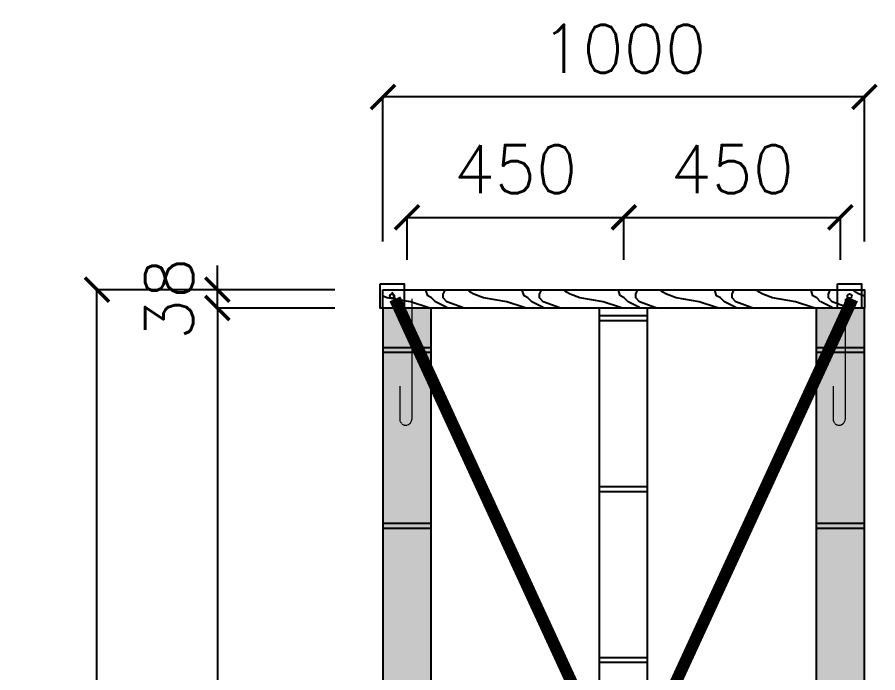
# Model space of a CAD drawing. Header units: inches. Extents: x 30 to 4248, y 12 to 9278.
# Drawn here: x 1153 to 2940, y 5564 to 6926 of the extents above; entities that cross this region are included whole.
import ezdxf

# ---------------------------------------------------------------- set-up
doc = ezdxf.new("R2010")
doc.units = ezdxf.units.IN
doc.header["$MEASUREMENT"] = 0
doc.set_wipeout_variables(frame=1)
doc.linetypes.add('HIDDEN2', pattern=[4.7625, 3.175, -1.5875])
doc.layers.get('Defpoints').update_dxf_attribs({"color": 36, "true_color": 0x703800})
doc.layers.add('.', color=5, linetype='Continuous', lineweight=70)
for name, color, linetype in [('0-S1', 1, 'Continuous'), ('0-S2', 2, 'Continuous'), ('0-S8', 8, 'Continuous'), ('1CO', 1, 'Continuous'), ('A-DIMENSIONS', 30, 'Continuous'), ('A-Hatch', 8, 'Continuous'), ('A-WALL', 4, 'Continuous'), ('AR-Bamboo Stud', 2, 'Continuous'), ('AR-Flatbar', 143, 'Continuous'), ('AR-Panels', 4, 'Continuous'), ('AR-Timber Plate', 3, 'Continuous'), ('Bolts', 4, 'HIDDEN2')]:
    doc.layers.add(name, color=color, linetype=linetype)
doc.layers.add('VP', color=7, linetype='Continuous', plot=False)
doc.styles.add('LEROY', font='simplex.shx')
doc.dimstyles.new('DIM100', dxfattribs={"dimscale": 0, "dimtxt": 220, "dimasz": 180, "dimexe": 220, "dimexo": 250, "dimgap": 1, "dimtad": 1, "dimtoh": 1, "dimlfac": 0.001, "dimzin": 1, "dimdsep": 46, "dimtxsty": 'LEROY', "dimblk1": 'ORIGIN', "dimblk2": 'ORIGIN', "dimsah": 1, "dimcen": 0.18, "dimclrd": 30, "dimclre": 30, "dimclrt": 7, "dimazin": 0, "dimtfac": 1, "dimtix": 1, "dimtmove": 1, "dimatfit": 3, "dimfxl": 1, "dimtvp": 1, "dimtolj": 2, "dimtzin": 0, "dimarcsym": 0})

# ---------------------------------------------------------------- blocks, each defined once
blk = doc.blocks.new('_ArchTick')
at = {"color": 0, "linetype": 'ByBlock', "const_width": 0.15}
blk.add_lwpolyline([(-0.5, -0.5), (0.5, 0.5)], dxfattribs=at)
blk = doc.blocks.new('*D35')
at = {"layer": 'A-DIMENSIONS', "color": 30, "transparency": 16777216}
for p, q in [((1812.6, 6321.9), (1568.8, 6321.9)), ((1568.8, 6321.9), (1568.8, 4297.9)), ((1812.6, 4297.9), (1568.8, 4297.9))]:
    blk.add_line(p, q, dxfattribs=at)
at = {"layer": 'Defpoints', "color": 0, "transparency": 16777216}
for p in [(1912.6, 6321.9), (1568.8, 4297.9), (1912.6, 4297.9)]:
    blk.add_point(p, dxfattribs=at)
at = {"layer": 'A-DIMENSIONS', "color": 30, "transparency": 16777216, "xscale": 50, "yscale": 50, "zscale": 50}
for p, rotation in [((1568.8, 6321.9), 90), ((1568.8, 4297.9), 270)]:
    blk.add_blockref('_ArchTick', p, dxfattribs=dict(at, rotation=rotation))
at = {"layer": 'A-DIMENSIONS', "color": 3, "transparency": 16777216, "insert": (1468.8, 5309.9), "char_height": 100, "attachment_point": 5, "rotation": 90, "style": 'LEROY'}
blk.add_mtext('\\A2;2024', dxfattribs=at)
blk = doc.blocks.new('*D37')
at = {"layer": 'A-DIMENSIONS', "color": 30, "transparency": 16777216}
for p, q in [((1568.8, 6359.9), (1568.8, 6409.9)), ((1812.7, 6359.9), (1568.8, 6359.9)), ((1568.8, 6321.9), (1568.8, 6359.9)), ((1812.6, 6321.9), (1568.8, 6321.9)), ((1568.8, 6321.9), (1568.8, 6271.9))]:
    blk.add_line(p, q, dxfattribs=at)
at = {"layer": 'Defpoints', "color": 0, "transparency": 16777216}
for p in [(1568.8, 6359.9), (1912.7, 6359.9), (1912.6, 6321.9)]:
    blk.add_point(p, dxfattribs=at)
at = {"layer": 'A-DIMENSIONS', "color": 30, "transparency": 16777216, "xscale": 50, "yscale": 50, "zscale": 50}
for p, rotation in [((1568.8, 6359.9), 270), ((1568.8, 6321.9), 90)]:
    blk.add_blockref('_ArchTick', p, dxfattribs=dict(at, rotation=rotation))
at = {"layer": 'A-DIMENSIONS', "color": 3, "transparency": 16777216, "insert": (1468.8, 6340.9), "char_height": 100, "attachment_point": 5, "rotation": 90, "style": 'LEROY'}
blk.add_mtext('\\A2;38', dxfattribs=at)
blk = doc.blocks.new('*D26')
at = {"layer": 'A-DIMENSIONS', "color": 30, "transparency": 16777216}
for p, q in [((1962.7, 6421.9), (1962.7, 6510.1)), ((1962.7, 6510.1), (2412.9, 6510.1)), ((2412.9, 6421.9), (2412.9, 6510.1))]:
    blk.add_line(p, q, dxfattribs=at)
at = {"layer": 'Defpoints', "color": 0, "transparency": 16777216}
for p in [(2412.9, 6510.1), (1962.7, 6321.9), (2412.9, 6321.9)]:
    blk.add_point(p, dxfattribs=at)
at = {"layer": 'A-DIMENSIONS', "color": 30, "transparency": 16777216, "xscale": 50, "yscale": 50, "zscale": 50, "rotation": 180}
blk.add_blockref('_ArchTick', (1962.7, 6510.1), dxfattribs=at)
at = {"layer": 'A-DIMENSIONS', "color": 30, "transparency": 16777216, "xscale": 50, "yscale": 50, "zscale": 50}
blk.add_blockref('_ArchTick', (2412.9, 6510.1), dxfattribs=at)
at = {"layer": 'A-DIMENSIONS', "color": 3, "transparency": 16777216, "insert": (2187.8, 6610.1), "char_height": 100, "attachment_point": 5, "style": 'LEROY'}
blk.add_mtext('\\A2;450', dxfattribs=at)
blk = doc.blocks.new('*D27')
at = {"layer": 'A-DIMENSIONS', "color": 30, "transparency": 16777216}
for p, q in [((2412.9, 6421.9), (2412.9, 6510.1)), ((2412.9, 6510.1), (2862.6, 6510.1)), ((2862.6, 6421.9), (2862.6, 6510.1))]:
    blk.add_line(p, q, dxfattribs=at)
at = {"layer": 'Defpoints', "color": 0, "transparency": 16777216}
for p in [(2862.6, 6510.1), (2412.9, 6321.9), (2862.6, 6321.9)]:
    blk.add_point(p, dxfattribs=at)
at = {"layer": 'A-DIMENSIONS', "color": 30, "transparency": 16777216, "xscale": 50, "yscale": 50, "zscale": 50, "rotation": 180}
blk.add_blockref('_ArchTick', (2412.9, 6510.1), dxfattribs=at)
at = {"layer": 'A-DIMENSIONS', "color": 30, "transparency": 16777216, "xscale": 50, "yscale": 50, "zscale": 50}
blk.add_blockref('_ArchTick', (2862.6, 6510.1), dxfattribs=at)
at = {"layer": 'A-DIMENSIONS', "color": 3, "transparency": 16777216, "insert": (2637.8, 6610.1), "char_height": 100, "attachment_point": 5, "style": 'LEROY'}
blk.add_mtext('\\A2;450', dxfattribs=at)
blk = doc.blocks.new('*D28')
at = {"layer": 'A-DIMENSIONS', "color": 30, "transparency": 16777216}
for p, q in [((1912.7, 6459.9), (1912.7, 6760.1)), ((2912.6, 6760.1), (1912.7, 6760.1)), ((2912.6, 6459.9), (2912.6, 6760.1))]:
    blk.add_line(p, q, dxfattribs=at)
at = {"layer": 'Defpoints', "color": 0, "transparency": 16777216}
for p in [(1912.7, 6760.1), (1912.7, 6359.9), (2912.6, 6359.9)]:
    blk.add_point(p, dxfattribs=at)
at = {"layer": 'A-DIMENSIONS', "color": 30, "transparency": 16777216, "xscale": 50, "yscale": 50, "zscale": 50, "rotation": 180}
blk.add_blockref('_ArchTick', (1912.7, 6760.1), dxfattribs=at)
at = {"layer": 'A-DIMENSIONS', "color": 30, "transparency": 16777216, "xscale": 50, "yscale": 50, "zscale": 50}
blk.add_blockref('_ArchTick', (2912.6, 6760.1), dxfattribs=at)
at = {"layer": 'A-DIMENSIONS', "color": 3, "transparency": 16777216, "insert": (2412.6, 6860.1), "char_height": 100, "attachment_point": 5, "style": 'LEROY'}
blk.add_mtext('\\A2;1000', dxfattribs=at)
blk = doc.blocks.new('*D29')
at = {"layer": 'A-DIMENSIONS', "color": 30, "transparency": 16777216}
for p, q in [((1812.7, 6359.9), (1318.8, 6359.9)), ((1318.8, 4259.9), (1318.8, 6359.9)), ((1812.6, 4259.9), (1318.8, 4259.9))]:
    blk.add_line(p, q, dxfattribs=at)
at = {"layer": 'Defpoints', "color": 0, "transparency": 16777216}
for p in [(1318.8, 6359.9), (1912.7, 6359.9), (1912.6, 4259.9)]:
    blk.add_point(p, dxfattribs=at)
at = {"layer": 'A-DIMENSIONS', "color": 30, "transparency": 16777216, "xscale": 50, "yscale": 50, "zscale": 50}
for p, rotation in [((1318.8, 6359.9), 90), ((1318.8, 4259.9), 270)]:
    blk.add_blockref('_ArchTick', p, dxfattribs=dict(at, rotation=rotation))
at = {"layer": 'A-DIMENSIONS', "color": 3, "transparency": 16777216, "insert": (1218.8, 5309.9), "char_height": 100, "attachment_point": 5, "rotation": 90, "style": 'LEROY'}
blk.add_mtext('\\A2;2100', dxfattribs=at)
blk = doc.blocks.new('A$C62F95397')
at = {"layer": 'Bolts', "lineweight": 0, "ltscale": 0.25}
for p, q in [((25, 262.5), (25, 12.5)), ((0, 80.8), (0, 12.5))]:
    blk.add_line(p, q, dxfattribs=at)
blk.add_arc((12.5, 12.5), 12.5, 180, 0, dxfattribs=at)
blk = doc.blocks.new('N2N')
blk.add_wipeout([(98002.7, -26144.8), (97902.7, -26144.8), (97902.7, -28168.8), (98002.7, -28168.8)]).dxf.layer = '0-S8'
at = {"layer": '.', "linetype": 'Continuous'}
h = blk.add_hatch(dxfattribs=at)
h.set_pattern_fill('DOTS', color=8, scale=10)
h.set_pattern_definition([(0, (7e-06, 48.67), (7.9375, 15.875), [0, -15.875])])
h.paths.add_polyline_path([(98002.7, -26144.8), (97902.7, -26144.8), (97902.7, -28168.8), (98002.7, -28168.8)])
at = {"layer": '0-S1'}
h = blk.add_hatch(dxfattribs=at)
h.set_pattern_fill('_USER', color=256, scale=365, pattern_type=0)
h.set_pattern_definition([(0, (97902.7, -25880.27), (0, 365), [])])
edge = h.paths.add_edge_path()
edge.add_line((97902.7, -26144.8), (98002.7, -26144.8))
edge.add_line((98002.7, -26117.1), (98002.7, -28118.8))
edge.add_line((98002.7, -28118.8), (97902.7, -28118.8))
edge.add_line((97902.7, -28118.8), (97902.7, -26121.8))
h = blk.add_hatch(dxfattribs=at)
h.set_pattern_fill('_USER', color=256, scale=365, pattern_type=0)
h.set_pattern_definition([(0, (97902.7, -25890.27), (0, 365), [])])
edge = h.paths.add_edge_path()
edge.add_line((97902.7, -26144.8), (98002.7, -26144.8))
edge.add_line((98002.7, -26124.9), (98002.7, -28138.8))
edge.add_line((98002.7, -28138.8), (97902.7, -28138.8))
edge.add_line((97902.7, -28138.8), (97902.7, -26135.8))
at = {"layer": '0-S2'}
blk.add_lwpolyline([(98002.7, -26144.8), (97902.7, -26144.8), (97902.7, -28168.8), (98002.7, -28168.8)], close=True, dxfattribs=at)
at = {"layer": 'Bolts', "ltscale": 0.5}
blk.add_line((97952.6, -28168.8), (97952.6, -27568.8), dxfattribs=at)
at = {"layer": 'Bolts'}
blk.add_blockref('A$C62F95397', (97937.6, -26388.2), dxfattribs=at)
blk = doc.blocks.new('BFGGBN')
at = {"layer": '1CO'}
blk.add_circle((6736.6, -34195.3), 4.5, dxfattribs=at)
at = {"layer": 'Defpoints'}
blk.add_lwpolyline([(6711.6, -34170.3), (6761.6, -34170.3), (6761.6, -34220.3), (6711.6, -34220.3)], close=True, dxfattribs=at)
blk = doc.blocks.new('Type B')
at = {"layer": '0-S1'}
h = blk.add_hatch(dxfattribs=at)
h.set_pattern_fill('_USER', color=256, scale=355, pattern_type=0)
h.set_pattern_definition([(0, (10628.1, 16236), (0, 355), [])])
edge = h.paths.add_edge_path()
edge.add_line((9748.3, 18210), (9848.3, 18210))
edge.add_line((9848.3, 18190.6), (9848.3, 16216))
edge.add_line((9848.3, 16216), (9748.3, 16216))
edge.add_line((9748.3, 16216), (9748.3, 18189.5))
h = blk.add_hatch(dxfattribs=at)
h.set_pattern_fill('_USER', color=256, scale=355, pattern_type=0)
h.set_pattern_definition([(0, (10628.1, 16246), (0, 355), [])])
edge = h.paths.add_edge_path()
edge.add_line((9748.3, 18210), (9848.3, 18210))
edge.add_line((9848.3, 18210), (9848.3, 16236))
edge.add_line((9848.3, 16236), (9748.3, 16236))
edge.add_line((9748.3, 16236), (9748.3, 18210))
at = {"layer": 'AR-Bamboo Stud'}
blk.add_lwpolyline([(9848.3, 18210), (9748.3, 18210), (9748.3, 16186), (9848.3, 16186)], close=True, dxfattribs=at)
blk = doc.blocks.new('1000 PANEL')
at = {"layer": 'AR-Bamboo Stud'}
for name, p in [('N2N', (71930.4, -219865)), ('N2N', (72830.4, -219865)), ('Type B', (160534.1, -264219.9))]:
    blk.add_blockref(name, p, dxfattribs=at)
at = {"layer": 'A-Hatch'}
h = blk.add_hatch(dxfattribs=at)
h.set_pattern_fill('HWOD20E1', color=8, scale=4, pattern_type=2)
h.set_pattern_definition([(14.03624, (9921.5, -276977.28), (2e-07, 200), [32.9848, -791.6363]), (14.03624, (10121.5, -276977.28), (2e-07, 200), [32.9848, -791.6363]), (14.03624, (10321.5, -276977.28), (2e-07, 200), [32.9848, -791.6363]), (14.03624, (10521.5, -276977.28), (2e-07, 200), [32.9848, -791.6363]), (18.43495, (9953.5, -276969.28), (3e-07, 200), [37.9473, -594.5082]), (18.43495, (10153.5, -276969.28), (3e-07, 200), [37.9473, -594.5082]), (18.43495, (10353.5, -276969.28), (3e-07, 200), [37.9473, -594.5082]), (21.80141, (9989.5, -276957.28), (-5e-06, 200), [21.5407, -1055.4923]), (21.80141, (10189.5, -276957.28), (-5e-06, 200), [21.5407, -1055.4923]), (21.80141, (10389.5, -276957.28), (-5e-06, 200), [21.5407, -1055.4923]), (21.80141, (10589.5, -276957.28), (-5e-06, 200), [21.5407, -1055.4923]), (21.80141, (10789.5, -276957.28), (-5e-06, 200), [21.5407, -1055.4923]), (63.43495, (10009.49, -276949.28), (-3e-06, 199.999995), [8.94427, -438.26932]), (90, (10013.5, -276941.28), (-200, 1e-14), [8, -192]), (153.43495, (10013.5, -276933.28), (1e-05, 200), [8.94427, -438.2693]), (153.43495, (10213.5, -276933.28), (1e-05, 200), [8.94427, -438.2693]), (90, (10005.5, -276929.28), (-200, 1e-14), [8, -192]), (45, (10005.49, -276921.28), (1e-14, 200), [5.65685, -277.18585]), (45, (10009.49, -276917.28), (1e-14, 200), [5.65685, -277.18585]), (90, (10013.5, -276913.28), (-200, 1e-14), [4, -196]), (146.30994, (10013.49, -276909.28), (-1e-05, 200), [14.4222, -706.68805]), (146.30994, (10213.49, -276909.28), (-1e-05, 200), [14.4222, -706.68805]), (146.30994, (10413.49, -276909.28), (-1e-05, 200), [14.4222, -706.68805]), (168.69008, (10001.5, -276901.28), (-2e-05, 200), [20.3961, -999.4078]), (168.69008, (10201.5, -276901.28), (-2e-05, 200), [20.3961, -999.4078]), (168.69008, (10401.5, -276901.28), (-2e-05, 200), [20.3961, -999.4078]), (168.69008, (10601.5, -276901.28), (-2e-05, 200), [20.3961, -999.4078]), (168.69008, (10801.5, -276901.28), (-2e-05, 200), [20.3961, -999.4078]), (171.86989, (9981.5, -276897.28), (2e-05, 200), [28.2843, -1385.9293]), (171.86989, (10181.5, -276897.28), (2e-05, 200), [28.2843, -1385.9293]), (171.86989, (10381.5, -276897.28), (2e-05, 200), [28.2843, -1385.9293]), (171.86989, (10581.5, -276897.28), (2e-05, 200), [28.2843, -1385.9293]), (171.86989, (10781.5, -276897.28), (2e-05, 200), [28.2843, -1385.9293]), (171.86989, (10981.5, -276897.28), (2e-05, 200), [28.2843, -1385.9293]), (171.86989, (11181.5, -276897.28), (2e-05, 200), [28.2843, -1385.9293]), (172.87498, (9953.5, -276893.28), (-2e-06, 200), [32.249, -1580.2025]), (172.87498, (10153.5, -276893.28), (-2e-06, 200), [32.249, -1580.2025]), (172.87498, (10353.5, -276893.28), (-2e-06, 200), [32.249, -1580.2025]), (172.87498, (10553.5, -276893.28), (-2e-06, 200), [32.249, -1580.2025]), (172.87498, (10753.5, -276893.28), (-2e-06, 200), [32.249, -1580.2025]), (172.87498, (10953.5, -276893.28), (-2e-06, 200), [32.249, -1580.2025]), (172.87498, (11153.5, -276893.28), (-2e-06, 200), [32.249, -1580.2025]), (172.87498, (11353.5, -276893.28), (-2e-06, 200), [32.249, -1580.2025]), (20.85446, (9921.5, -277005.28), (-1e-06, 200), [89.889, -4404.552]), (20.85446, (10121.5, -277005.28), (-1e-06, 200), [89.889, -4404.552]), (20.85446, (10321.5, -277005.28), (-1e-06, 200), [89.889, -4404.552]), (20.85446, (10521.5, -277005.28), (-1e-06, 200), [89.889, -4404.552]), (20.85446, (10721.5, -277005.28), (-1e-06, 200), [89.889, -4404.552]), (20.85446, (10921.5, -277005.28), (-1e-06, 200), [89.889, -4404.552]), (20.85446, (11121.5, -277005.28), (-1e-06, 200), [89.889, -4404.552]), (20.85446, (11321.5, -277005.28), (-1e-06, 200), [89.889, -4404.552]), (20.85446, (11521.5, -277005.28), (-1e-06, 200), [89.889, -4404.552]), (20.85446, (11721.5, -277005.28), (-1e-06, 200), [89.889, -4404.552]), (20.85446, (11921.5, -277005.28), (-1e-06, 200), [89.889, -4404.552]), (20.85446, (12121.5, -277005.28), (-1e-06, 200), [89.889, -4404.552]), (20.85446, (12321.5, -277005.28), (-1e-06, 200), [89.889, -4404.552]), (20.85446, (12521.5, -277005.28), (-1e-06, 200), [89.889, -4404.552]), (20.85446, (12721.5, -277005.28), (-1e-06, 200), [89.889, -4404.552]), (20.85446, (12921.5, -277005.28), (-1e-06, 200), [89.889, -4404.552]), (20.85446, (13121.5, -277005.28), (-1e-06, 200), [89.889, -4404.552]), (20.85446, (13321.5, -277005.28), (-1e-06, 200), [89.889, -4404.552]), (20.85446, (13521.5, -277005.28), (-1e-06, 200), [89.889, -4404.552]), (20.85446, (13721.5, -277005.28), (-1e-06, 200), [89.889, -4404.552]), (20.85446, (13921.5, -277005.28), (-1e-06, 200), [89.889, -4404.552]), (23.96249, (10005.5, -276973.28), (-7e-06, 200), [39.3954, -1930.376]), (23.96249, (10205.5, -276973.28), (-7e-06, 200), [39.3954, -1930.376]), (23.96249, (10405.5, -276973.28), (-7e-06, 200), [39.3954, -1930.376]), (23.96249, (10605.5, -276973.28), (-7e-06, 200), [39.3954, -1930.376]), (23.96249, (10805.5, -276973.28), (-7e-06, 200), [39.3954, -1930.376]), (23.96249, (11005.5, -276973.28), (-7e-06, 200), [39.3954, -1930.376]), (23.96249, (11205.5, -276973.28), (-7e-06, 200), [39.3954, -1930.376]), (23.96249, (11405.5, -276973.28), (-7e-06, 200), [39.3954, -1930.376]), (23.96249, (11605.5, -276973.28), (-7e-06, 200), [39.3954, -1930.376]), (63.43495, (10041.49, -276957.28), (-3e-06, 199.999995), [8.94427, -438.26932]), (108.43495, (10045.49, -276949.28), (-9e-06, 200.000005), [12.6491, -619.8064]), (108.43495, (10041.49, -276937.28), (-9e-06, 200.000005), [12.6491, -619.8064]), (45, (10037.49, -276925.28), (1e-14, 200), [16.97056, -265.87216]), (71.56505, (10049.49, -276913.28), (6e-06, 200.000006), [12.6491, -619.8064]), (135, (10053.49, -276901.28), (1e-14, 200), [11.3137, -271.529]), (143.1301, (10045.49, -276893.28), (-5e-07, 200), [20, -980]), (143.1301, (10245.49, -276893.28), (-5e-07, 200), [20, -980]), (143.1301, (10445.49, -276893.28), (-5e-07, 200), [20, -980]), (143.1301, (10645.49, -276893.28), (-5e-07, 200), [20, -980]), (170.53767, (10029.5, -276881.28), (2e-05, 200), [24.331, -1192.2214]), (170.53767, (10229.5, -276881.28), (2e-05, 200), [24.331, -1192.2214]), (170.53767, (10429.5, -276881.28), (2e-05, 200), [24.331, -1192.2214]), (170.53767, (10629.5, -276881.28), (2e-05, 200), [24.331, -1192.2214]), (170.53767, (10829.5, -276881.28), (2e-05, 200), [24.331, -1192.2214]), (170.53767, (11029.5, -276881.28), (2e-05, 200), [24.331, -1192.2214]), (161.56505, (10005.5, -276877.28), (1e-05, 200), [37.9473, -594.5082]), (161.56505, (10205.5, -276877.28), (1e-05, 200), [37.9473, -594.5082]), (161.56505, (10405.5, -276877.28), (1e-05, 200), [37.9473, -594.5082]), (170.53767, (9969.5, -276865.28), (2e-05, 200), [48.6621, -1167.8904]), (170.53767, (10169.5, -276865.28), (2e-05, 200), [48.6621, -1167.8904]), (170.53767, (10369.5, -276865.28), (2e-05, 200), [48.6621, -1167.8904]), (170.53767, (10569.5, -276865.28), (2e-05, 200), [48.6621, -1167.8904]), (170.53767, (10769.5, -276865.28), (2e-05, 200), [48.6621, -1167.8904]), (170.53767, (10969.5, -276865.28), (2e-05, 200), [48.6621, -1167.8904]), (116.56505, (10001.49, -277025.28), (-1e-05, 200.000006), [8.94427, -438.26932]), (135, (9997.49, -277017.28), (1e-14, 200), [11.3137, -271.529]), (63.43495, (9989.49, -277009.28), (-3e-06, 199.999995), [8.94427, -438.26932]), (33.69007, (9993.49, -277001.28), (7e-06, 200), [28.8444, -692.2659]), (33.69007, (10193.49, -277001.28), (7e-06, 200), [28.8444, -692.2659]), (33.69007, (10393.49, -277001.28), (7e-06, 200), [28.8444, -692.2659]), (26.56505, (10017.5, -276985.28), (4e-06, 200), [35.7771, -411.4365]), (26.56505, (10217.5, -276985.28), (4e-06, 200), [35.7771, -411.4365]), (15.9454, (10049.5, -276969.28), (-3e-07, 200), [29.1204, -1426.9015]), (15.9454, (10249.5, -276969.28), (-3e-07, 200), [29.1204, -1426.9015]), (15.9454, (10449.5, -276969.28), (-3e-07, 200), [29.1204, -1426.9015]), (15.9454, (10649.5, -276969.28), (-3e-07, 200), [29.1204, -1426.9015]), (15.9454, (10849.5, -276969.28), (-3e-07, 200), [29.1204, -1426.9015]), (15.9454, (11049.5, -276969.28), (-3e-07, 200), [29.1204, -1426.9015]), (15.9454, (11249.5, -276969.28), (-3e-07, 200), [29.1204, -1426.9015]), (8.1301, (10077.5, -276961.28), (5e-07, 200), [28.2843, -1385.9293]), (8.1301, (10277.5, -276961.28), (5e-07, 200), [28.2843, -1385.9293]), (8.1301, (10477.5, -276961.28), (5e-07, 200), [28.2843, -1385.9293]), (8.1301, (10677.5, -276961.28), (5e-07, 200), [28.2843, -1385.9293]), (8.1301, (10877.5, -276961.28), (5e-07, 200), [28.2843, -1385.9293]), (8.1301, (11077.5, -276961.28), (5e-07, 200), [28.2843, -1385.9293]), (8.1301, (11277.5, -276961.28), (5e-07, 200), [28.2843, -1385.9293]), (14.03624, (10105.5, -276957.28), (2e-07, 200), [16.4924, -808.1287]), (14.03624, (10305.5, -276957.28), (2e-07, 200), [16.4924, -808.1287]), (14.03624, (10505.5, -276957.28), (2e-07, 200), [16.4924, -808.1287]), (14.03624, (10705.5, -276957.28), (2e-07, 200), [16.4924, -808.1287]), (270, (10001.5, -277025.28), (200, 1e-14), [4, -196]), (164.74489, (10121.5, -276889.28), (-4e-06, 200), [45.607, -2234.744]), (164.74489, (10321.5, -276889.28), (-4e-06, 200), [45.607, -2234.744]), (164.74489, (10521.5, -276889.28), (-4e-06, 200), [45.607, -2234.744]), (164.74489, (10721.5, -276889.28), (-4e-06, 200), [45.607, -2234.744]), (164.74489, (10921.5, -276889.28), (-4e-06, 200), [45.607, -2234.744]), (164.74489, (11121.5, -276889.28), (-4e-06, 200), [45.607, -2234.744]), (164.74489, (11321.5, -276889.28), (-4e-06, 200), [45.607, -2234.744]), (164.74489, (11521.5, -276889.28), (-4e-06, 200), [45.607, -2234.744]), (164.74489, (11721.5, -276889.28), (-4e-06, 200), [45.607, -2234.744]), (164.74489, (11921.5, -276889.28), (-4e-06, 200), [45.607, -2234.744]), (164.74489, (12121.5, -276889.28), (-4e-06, 200), [45.607, -2234.744]), (159.44395, (10077.5, -276877.28), (-2e-05, 200), [34.176, -1674.6248]), (159.44395, (10277.5, -276877.28), (-2e-05, 200), [34.176, -1674.6248]), (159.44395, (10477.5, -276877.28), (-2e-05, 200), [34.176, -1674.6248]), (159.44395, (10677.5, -276877.28), (-2e-05, 200), [34.176, -1674.6248]), (159.44395, (10877.5, -276877.28), (-2e-05, 200), [34.176, -1674.6248]), (159.44395, (11077.5, -276877.28), (-2e-05, 200), [34.176, -1674.6248]), (159.44395, (11277.5, -276877.28), (-2e-05, 200), [34.176, -1674.6248]), (159.44395, (11477.5, -276877.28), (-2e-05, 200), [34.176, -1674.6248]), (135, (10045.49, -276865.28), (1e-14, 200), [11.3137, -271.529]), (90, (10037.5, -276857.28), (-200, 1e-14), [8, -192]), (63.43495, (10037.49, -276849.28), (-3e-06, 199.999995), [8.94427, -438.26932]), (90, (10041.5, -276841.28), (-200, 1e-14), [8, -192]), (90, (10041.5, -276833.28), (-200, 1e-14), [4, -196]), (9.46232, (9921.5, -276953.28), (2e-06, 200), [24.331, -1192.2214]), (9.46232, (10121.5, -276953.28), (2e-06, 200), [24.331, -1192.2214]), (9.46232, (10321.5, -276953.28), (2e-06, 200), [24.331, -1192.2214]), (9.46232, (10521.5, -276953.28), (2e-06, 200), [24.331, -1192.2214]), (9.46232, (10721.5, -276953.28), (2e-06, 200), [24.331, -1192.2214]), (9.46232, (10921.5, -276953.28), (2e-06, 200), [24.331, -1192.2214]), (21.80141, (9945.5, -276949.28), (-5e-06, 200), [21.5407, -1055.4923]), (21.80141, (10145.5, -276949.28), (-5e-06, 200), [21.5407, -1055.4923]), (21.80141, (10345.5, -276949.28), (-5e-06, 200), [21.5407, -1055.4923]), (21.80141, (10545.5, -276949.28), (-5e-06, 200), [21.5407, -1055.4923]), (21.80141, (10745.5, -276949.28), (-5e-06, 200), [21.5407, -1055.4923]), (45, (9965.49, -276941.28), (1e-14, 200), [11.3137, -271.529]), (108.43495, (9973.49, -276933.28), (-9e-06, 200.000005), [12.6491, -619.8064]), (153.43495, (9969.5, -276921.28), (1e-05, 200), [17.88854, -429.32504]), (153.43495, (10169.5, -276921.28), (1e-05, 200), [17.88854, -429.32504]), (165.96376, (9953.5, -276913.28), (5e-06, 200), [16.4924, -808.1287]), (165.96376, (10153.5, -276913.28), (5e-06, 200), [16.4924, -808.1287]), (165.96376, (10353.5, -276913.28), (5e-06, 200), [16.4924, -808.1287]), (165.96376, (10553.5, -276913.28), (5e-06, 200), [16.4924, -808.1287]), (165.96376, (9937.5, -276909.28), (5e-06, 200), [16.4924, -808.1287]), (165.96376, (10137.5, -276909.28), (5e-06, 200), [16.4924, -808.1287]), (165.96376, (10337.5, -276909.28), (5e-06, 200), [16.4924, -808.1287]), (165.96376, (10537.5, -276909.28), (5e-06, 200), [16.4924, -808.1287]), (158.19859, (10121.5, -276857.28), (-2e-05, 200), [21.5407, -1055.4923]), (158.19859, (10321.5, -276857.28), (-2e-05, 200), [21.5407, -1055.4923]), (158.19859, (10521.5, -276857.28), (-2e-05, 200), [21.5407, -1055.4923]), (158.19859, (10721.5, -276857.28), (-2e-05, 200), [21.5407, -1055.4923]), (158.19859, (10921.5, -276857.28), (-2e-05, 200), [21.5407, -1055.4923]), (153.43495, (10101.5, -276849.28), (1e-05, 200), [8.94427, -438.2693]), (153.43495, (10301.5, -276849.28), (1e-05, 200), [8.94427, -438.2693]), (135, (10093.49, -276845.28), (1e-14, 200), [11.3137, -271.529]), (90, (10085.5, -276837.28), (-200, 1e-14), [4, -196]), (45, (10085.49, -276833.28), (1e-14, 200), [5.65685, -277.18585]), (165.96376, (10121.5, -276905.28), (5e-06, 200), [32.9848, -791.6363]), (165.96376, (10321.5, -276905.28), (5e-06, 200), [32.9848, -791.6363]), (165.96376, (10521.5, -276905.28), (5e-06, 200), [32.9848, -791.6363]), (165.96376, (10721.5, -276905.28), (5e-06, 200), [32.9848, -791.6363]), (161.56505, (10089.5, -276897.28), (1e-05, 200), [25.2982, -607.1573]), (161.56505, (10289.5, -276897.28), (1e-05, 200), [25.2982, -607.1573]), (161.56505, (10489.5, -276897.28), (1e-05, 200), [25.2982, -607.1573]), (149.03624, (10065.5, -276889.28), (1e-05, 200), [23.3238, -1142.8666]), (149.03624, (10265.5, -276889.28), (1e-05, 200), [23.3238, -1142.8666]), (149.03624, (10465.5, -276889.28), (1e-05, 200), [23.3238, -1142.8666]), (149.03624, (10665.5, -276889.28), (1e-05, 200), [23.3238, -1142.8666]), (149.03624, (10865.5, -276889.28), (1e-05, 200), [23.3238, -1142.8666]), (153.43495, (10045.5, -276877.28), (1e-05, 200), [26.8328, -420.38077]), (153.43495, (10245.5, -276877.28), (1e-05, 200), [26.8328, -420.38077]), (135, (10021.49, -276865.28), (1e-14, 200), [11.3137, -271.529]), (153.43495, (10013.5, -276857.28), (1e-05, 200), [8.94427, -438.2693]), (153.43495, (10213.5, -276857.28), (1e-05, 200), [8.94427, -438.2693]), (108.43495, (10005.49, -276853.28), (-9e-06, 200.000005), [12.6491, -619.8064]), (90, (10001.5, -276841.28), (-200, 1e-14), [12, -188]), (195.94539, (10121.5, -276977.28), (2e-05, 200), [29.1204, -1426.9015]), (195.94539, (10321.5, -276977.28), (2e-05, 200), [29.1204, -1426.9015]), (195.94539, (10521.5, -276977.28), (2e-05, 200), [29.1204, -1426.9015]), (195.94539, (10721.5, -276977.28), (2e-05, 200), [29.1204, -1426.9015]), (195.94539, (10921.5, -276977.28), (2e-05, 200), [29.1204, -1426.9015]), (195.94539, (11121.5, -276977.28), (2e-05, 200), [29.1204, -1426.9015]), (195.94539, (11321.5, -276977.28), (2e-05, 200), [29.1204, -1426.9015]), (206.56506, (10093.5, -276985.28), (-3e-05, 200), [8.94427, -438.2693]), (206.56506, (10293.5, -276985.28), (-3e-05, 200), [8.94427, -438.2693]), (180, (10121.5, -277005.28), (-2e-14, -200), [8, -192]), (90, (10041.5, -277029.28), (-200, 1e-14), [12, -188]), (45, (10041.49, -277017.28), (1e-14, 200), [5.65685, -277.18585]), (45, (10045.49, -277013.28), (1e-14, 200), [11.3137, -271.529]), (0, (10053.5, -277005.28), (0, 200), [12, -188]), (18.43495, (10065.5, -277005.28), (3e-07, 200), [12.6491, -619.8064]), (18.43495, (10265.5, -277005.28), (3e-07, 200), [12.6491, -619.8064]), (18.43495, (10465.5, -277005.28), (3e-07, 200), [12.6491, -619.8064]), (90, (10077.5, -277001.28), (-200, 1e-14), [8, -192]), (26.56505, (10077.5, -276993.28), (4e-06, 200), [8.94427, -438.2693]), (26.56505, (10277.5, -276993.28), (4e-06, 200), [8.94427, -438.2693]), (45, (10089.49, -277029.28), (1e-14, 200), [5.65685, -277.18585]), (26.56505, (10093.5, -277025.28), (4e-06, 200), [8.94427, -438.2693]), (26.56505, (10293.5, -277025.28), (4e-06, 200), [8.94427, -438.2693]), (26.56505, (10101.5, -277021.28), (4e-06, 200), [8.94427, -438.2693]), (26.56505, (10301.5, -277021.28), (4e-06, 200), [8.94427, -438.2693]), (90, (10109.5, -277017.28), (-200, 1e-14), [4, -196]), (90, (10109.5, -277013.28), (-200, 1e-14), [4, -196]), (45, (10109.49, -277009.28), (1e-14, 200), [5.65685, -277.18585])])
h.paths.add_polyline_path([(170833.1, -246010), (169833.1, -246009.8), (169833.1, -245971.9), (170833.1, -245971.8)])
at = {"layer": 'AR-Flatbar', "ltscale": 50, "const_width": 25}
for points in [[(170808.1, -245990.9), (169858.1, -248052.8)], [(169858.1, -245990.9), (170808.1, -248052.9)]]:
    blk.add_lwpolyline(points, dxfattribs=at)
at = {"layer": 'AR-Timber Plate'}
blk.add_lwpolyline([(169833.1, -245971.9), (170833.1, -245971.9), (170833.1, -246009.9), (169833.1, -246009.9)], close=True, dxfattribs=at)
at = {"layer": 'A-WALL'}
for p in [(163115.5, -211789.6), (164065.5, -211789.6)]:
    blk.add_blockref('BFGGBN', p, dxfattribs=at)

msp = doc.modelspace()

# ---------------------------------------------------------------- dimensions: what is measured, and where the dimension line sits
at = {"layer": 'A-DIMENSIONS'}
for base, p1, p2, picture, middle in [((1912.7, 6760.1), (2912.6, 6359.9), (1912.7, 6359.9), '*D28', (2412.6, 6860.1)), ((2412.9, 6510.1), (1962.7, 6321.9), (2412.9, 6321.9), '*D26', (2187.8, 6610.1)), ((2862.6, 6510.1), (2412.9, 6321.9), (2862.6, 6321.9), '*D27', (2637.8, 6610.1))]:
    dim = msp.add_linear_dim(base=base, p1=p1, p2=p2, dimstyle='DIM100', override={"dimscale": 1, "dimtxt": 100, "dimasz": 50, "dimexe": 0, "dimexo": 100, "dimgap": 50, "dimdec": 0, "dimlfac": 1, "dimblk1": 'ArchTick', "dimblk2": 'ArchTick', "dimclrt": 3, "dimlwd": -1, "dimlwe": -1}, dxfattribs=at)
    dim.commit()
    dim.dimension.update_dxf_attribs({"geometry": picture, "text_midpoint": middle})
for base, p1, p2, picture, middle in [((1568.8, 6359.9), (1912.6, 6321.9), (1912.7, 6359.9), '*D37', (1468.8, 6340.9)), ((1318.8, 6359.9), (1912.6, 4259.9), (1912.7, 6359.9), '*D29', (1218.8, 5309.9)), ((1568.8, 4297.9), (1912.6, 6321.9), (1912.6, 4297.9), '*D35', (1468.8, 5309.9))]:
    dim = msp.add_linear_dim(base=base, p1=p1, p2=p2, angle=90, dimstyle='DIM100', override={"dimscale": 1, "dimtxt": 100, "dimasz": 50, "dimexe": 0, "dimexo": 100, "dimgap": 50, "dimdec": 0, "dimlfac": 1, "dimblk1": 'ArchTick', "dimblk2": 'ArchTick', "dimclrt": 3, "dimlwd": -1, "dimlwe": -1}, dxfattribs=at)
    dim.commit()
    dim.dimension.update_dxf_attribs({"geometry": picture, "text_midpoint": middle})

# ---------------------------------------------------------------- next in the draw order: block references
at = {"layer": 'AR-Panels'}
msp.add_blockref('1000 PANEL', (-167920.5, 252331.7), dxfattribs=at)

# ---------------------------------------------------------------- next in the draw order: linework, layer by layer
at = {"layer": 'VP'}
msp.add_line((1931.4, 6354.5), (2893.9, 4265.2), dxfattribs=at)

doc.saveas('drawing.dxf')
